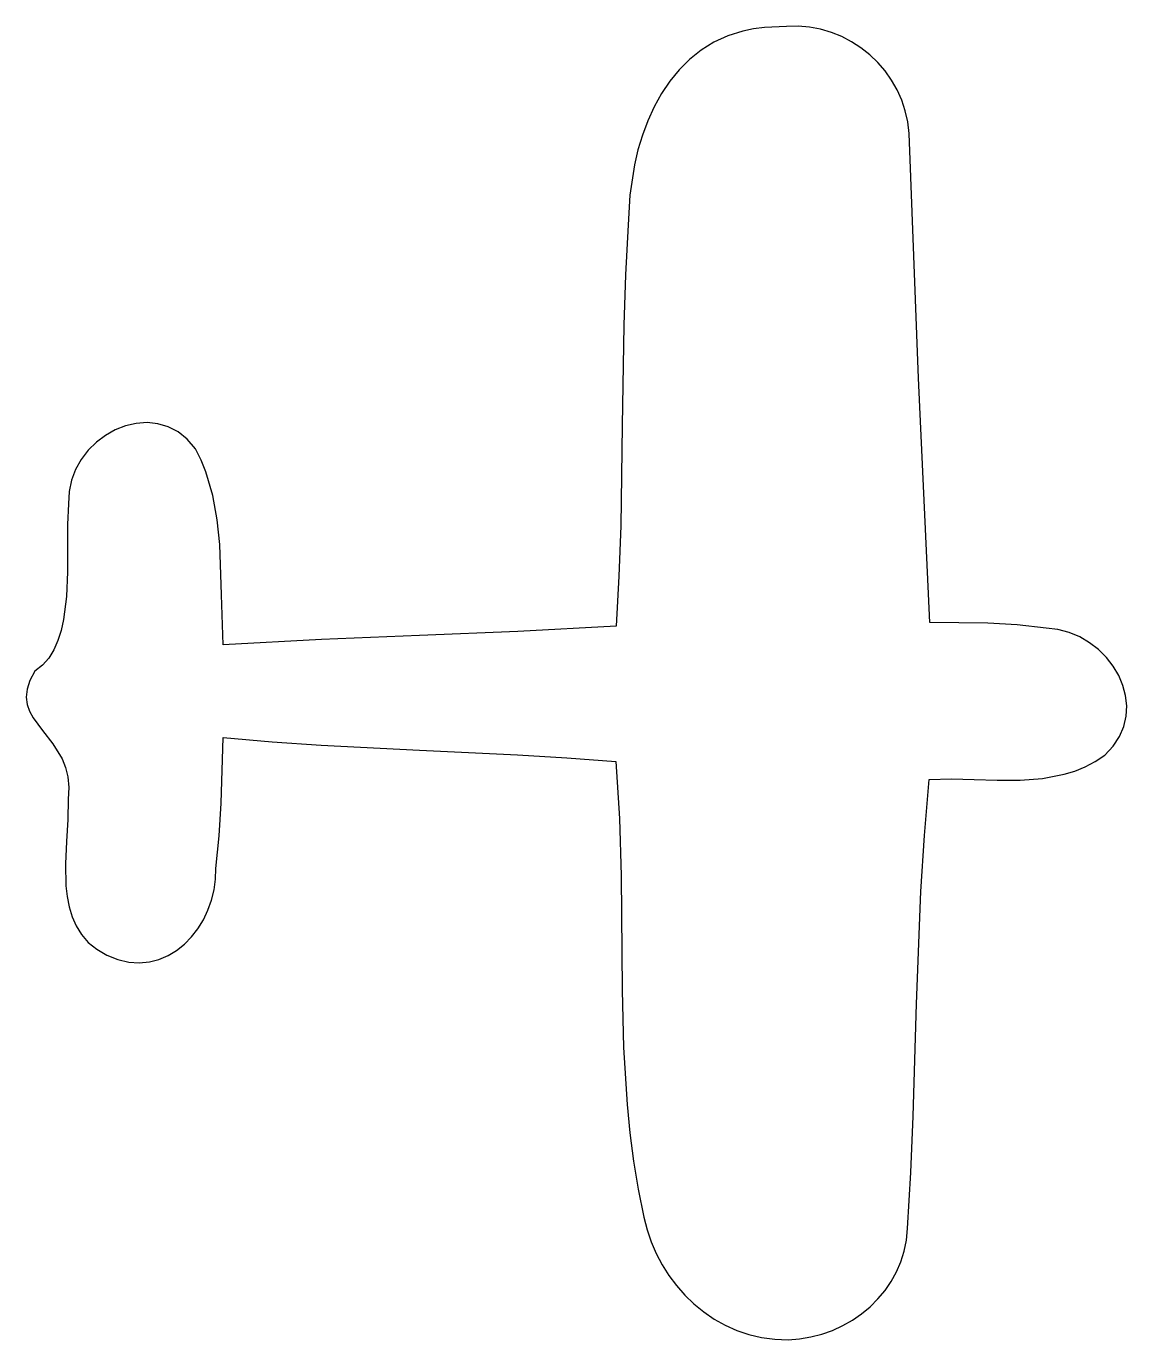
# Model space of a CAD drawing. Header units: metres. Extents: x -51 to 51, y -61 to 61.
import ezdxf

# ---------------------------------------------------------------- set-up
doc = ezdxf.new("R2010")
doc.units = ezdxf.units.M

msp = doc.modelspace()

# ---------------------------------------------------------------- linework, layer by layer
for p, q in [((14.053, 60.105), (12.7626, 59.5075)), ((15.4562, 60.5548), (14.053, 60.105)), ((16.4562, 60.764), (15.4562, 60.5548)), ((17.4705, 60.8888), (16.4562, 60.764)), ((19.514, 60.962), (17.4705, 60.8888)), ((20.5907, 60.9964), (19.514, 60.962)), ((21.6489, 60.9157), (20.5907, 60.9964)), ((22.682, 60.7259), (21.6489, 60.9157)), ((23.6837, 60.433), (22.682, 60.7259)), ((24.6474, 60.0428), (23.6837, 60.433)), ((25.5669, 59.5614), (24.6474, 60.0428)), ((11.5818, 58.7746), (10.5075, 57.9187)), ((12.7626, 59.5075), (11.5818, 58.7746)), ((26.4354, 58.9947), (25.5669, 59.5614)), ((27.2468, 58.3488), (26.4354, 58.9947)), ((10.5075, 57.9187), (9.53676, 56.9522)), ((27.9944, 57.6294), (27.2468, 58.3488)), ((28.6718, 56.8427), (27.9944, 57.6294)), ((9.53676, 56.9522), (8.6664, 55.8875)), ((29.2727, 55.9946), (28.6718, 56.8427)), ((8.6664, 55.8875), (7.89336, 54.7368)), ((29.7904, 55.091), (29.2727, 55.9946)), ((30.2187, 54.1379), (29.7904, 55.091)), ((7.89336, 54.7368), (7.21457, 53.5126)), ((30.551, 53.1413), (30.2187, 54.1379)), ((7.21457, 53.5126), (6.62697, 52.2273)), ((30.7808, 52.1071), (30.551, 53.1413)), ((6.62697, 52.2273), (6.12749, 50.8931)), ((30.9018, 51.0413), (30.7808, 52.1071)), ((6.12749, 50.8931), (5.71303, 49.5225)), ((31.7905, 28.3237), (30.9018, 51.0413)), ((5.71303, 49.5225), (5.38054, 48.1278)), ((5.38054, 48.1278), (4.94913, 45.3157)), ((4.94913, 45.3157), (4.80869, 42.5557)), ((4.80869, 42.5557), (4.55695, 37.8989)), ((4.55695, 37.8989), (4.40294, 33.2385)), ((4.40294, 33.2385), (4.25616, 23.9117)), ((32.822, 5.60966), (31.7905, 28.3237)), ((-42.8635, 23.5015), (-43.775, 22.99)), ((-41.9031, 23.8785), (-42.8635, 23.5015)), ((-40.9126, 24.1092), (-41.9031, 23.8785)), ((-39.9111, 24.1815), (-40.9126, 24.1092)), ((-38.9175, 24.0834), (-39.9111, 24.1815)), ((-37.9507, 23.8029), (-38.9175, 24.0834)), ((-37.0298, 23.328), (-37.9507, 23.8029)), ((-36.1735, 22.6468), (-37.0298, 23.328)), ((4.25616, 23.9117), (4.10454, 14.5859)), ((-44.6186, 22.3562), (-45.3753, 21.6119)), ((-43.775, 22.99), (-44.6186, 22.3562)), ((-35.401, 21.7472), (-36.1735, 22.6468)), ((-46.0262, 20.7693), (-46.5523, 19.8403)), ((-45.3753, 21.6119), (-46.0262, 20.7693)), ((-34.8865, 20.6964), (-35.401, 21.7472)), ((-46.5523, 19.8403), (-46.9348, 18.8369)), ((-34.4535, 19.6236), (-34.8865, 20.6964)), ((-33.8026, 17.4207), (-34.4535, 19.6236)), ((-46.9348, 18.8369), (-47.1546, 17.7711)), ((-47.1546, 17.7711), (-47.1927, 16.655)), ((-33.3894, 15.1565), (-33.8026, 17.4207)), ((-47.1927, 16.655), (-47.2898, 14.7297)), ((-47.2898, 14.7297), (-47.3087, 10.3162)), ((-33.1553, 12.8487), (-33.3894, 15.1565)), ((4.10454, 14.5859), (3.94446, 9.92664)), ((-32.9894, 8.17339), (-33.1553, 12.8487)), ((-47.3087, 10.3162), (-47.4019, 8.04724)), ((3.94446, 9.92664), (3.68422, 5.27156)), ((-47.4019, 8.04724), (-47.665, 5.88295)), ((-32.8354, 3.53723), (-32.9894, 8.17339)), ((-47.665, 5.88295), (-47.8871, 4.8743)), ((3.68422, 5.27156), (-5.44281, 4.77884)), ((38.2381, 5.55901), (32.822, 5.60966)), ((40.9406, 5.40787), (38.2381, 5.55901)), ((43.6321, 5.10637), (40.9406, 5.40787)), ((44.7344, 4.9715), (43.6321, 5.10637)), ((45.784, 4.68874), (44.7344, 4.9715)), ((-48.1839, 3.93292), (-48.5659, 3.07251)), ((-47.8871, 4.8743), (-48.1839, 3.93292)), ((-23.7095, 4.05016), (-32.8354, 3.53723)), ((-14.5764, 4.41786), (-23.7095, 4.05016)), ((-5.44281, 4.77884), (-14.5764, 4.41786)), ((46.7704, 4.27251), (45.784, 4.68874)), ((47.6833, 3.73729), (46.7704, 4.27251)), ((48.512, 3.09755), (47.6833, 3.73729)), ((-48.5659, 3.07251), (-49.0441, 2.30678)), ((49.2461, 2.36774), (48.512, 3.09755)), ((-49.6289, 1.6494), (-50.3313, 1.11411)), ((-49.0441, 2.30678), (-49.6289, 1.6494)), ((49.8752, 1.56232), (49.2461, 2.36774)), ((50.3887, 0.69576), (49.8752, 1.56232)), ((-50.8017, 0.22798), (-51.0595, -0.57405)), ((-50.3313, 1.11411), (-50.8017, 0.22798)), ((50.7762, -0.21748), (50.3887, 0.69576)), ((-51.0595, -0.57405), (-51.1312, -1.306)), ((51.0272, -1.16295), (50.7762, -0.21748)), ((51.1312, -2.12617), (51.0272, -1.16295)), ((-51.1312, -1.306), (-51.0435, -1.98177)), ((-51.0435, -1.98177), (-50.823, -2.61534)), ((51.0778, -3.0927), (51.1312, -2.12617)), ((-50.823, -2.61534), (-50.4964, -3.22066)), ((-50.4964, -3.22066), (-49.6311, -4.40227)), ((50.8564, -4.04807), (51.0778, -3.0927)), ((-49.6311, -4.40227), (-48.6604, -5.63821)), ((50.4566, -4.9778), (50.8564, -4.04807)), ((-48.6604, -5.63821), (-47.7975, -7.04008)), ((-33.0226, -11.1534), (-32.8392, -5.06819)), ((-32.8392, -5.06819), (-28.286, -5.4628)), ((-28.286, -5.4628), (-23.7271, -5.76918)), ((-23.7271, -5.76918), (-14.5993, -6.22783)), ((49.0799, -6.70258), (49.8679, -5.86746)), ((49.8679, -5.86746), (50.4566, -4.9778)), ((-47.7975, -7.04008), (-47.473, -7.83812)), ((-14.5993, -6.22783), (-5.47005, -6.66528)), ((-5.47005, -6.66528), (-0.90935, -6.94519)), ((-0.90935, -6.94519), (3.64633, -7.30273)), ((3.64633, -7.30273), (3.99852, -12.5937)), ((47.2603, -7.78487), (48.1861, -7.29744)), ((48.1861, -7.29744), (49.0799, -6.70258)), ((-47.473, -7.83812), (-47.2552, -8.71948)), ((43.3025, -8.86142), (45.3258, -8.47769)), ((45.3258, -8.47769), (46.3058, -8.17494)), ((46.3058, -8.17494), (47.2603, -7.78487)), ((-47.2552, -8.71948), (-47.1709, -9.69812)), ((-47.1709, -9.69812), (-47.2466, -10.788)), ((32.3295, -14.1602), (32.7653, -8.95734)), ((32.7653, -8.95734), (34.8419, -8.91321)), ((34.8419, -8.91321), (36.9601, -8.96196)), ((36.9601, -8.96196), (39.0936, -9.02315)), ((39.0936, -9.02315), (41.2164, -9.01645)), ((41.2164, -9.01645), (43.3025, -8.86142)), ((-47.2466, -10.788), (-47.2679, -12.6865)), ((-33.202, -14.1907), (-33.0226, -11.1534)), ((-47.2679, -12.6865), (-47.3838, -14.7115)), ((3.99852, -12.5937), (4.15164, -17.9032)), ((-33.5295, -17.2165), (-33.202, -14.1907)), ((32.0119, -19.3708), (32.3295, -14.1602)), ((-47.3838, -14.7115), (-47.4793, -16.7873)), ((-47.4793, -16.7873), (-47.4399, -18.8384)), ((-33.6801, -19.2112), (-33.5497, -18.2196)), ((-33.5497, -18.2196), (-33.5295, -17.2165)), ((4.15164, -17.9032), (4.24464, -28.5406)), ((-47.4399, -18.8384), (-47.3337, -19.8312)), ((-33.9146, -20.1796), (-33.6801, -19.2112)), ((31.6013, -29.8063), (32.0119, -19.3708)), ((-47.3337, -19.8312), (-47.1507, -20.7894)), ((-34.2469, -21.1129), (-33.9146, -20.1796)), ((-47.1507, -20.7894), (-46.8766, -21.7038)), ((-46.8766, -21.7038), (-46.4971, -22.5647)), ((-34.671, -21.9994), (-34.2469, -21.1129)), ((-46.4971, -22.5647), (-45.9977, -23.3629)), ((-35.77, -23.5848), (-35.1808, -22.8273)), ((-35.1808, -22.8273), (-34.671, -21.9994)), ((-45.9977, -23.3629), (-45.3642, -24.0888)), ((-45.3642, -24.0888), (-44.5823, -24.7331)), ((-37.1625, -24.8412), (-36.4326, -24.26)), ((-36.4326, -24.26), (-35.77, -23.5848)), ((-44.5823, -24.7331), (-43.6375, -25.2862)), ((-43.6375, -25.2862), (-42.6091, -25.6934)), ((-38.7992, -25.6743), (-37.9533, -25.3166)), ((-37.9533, -25.3166), (-37.1625, -24.8412)), ((-42.6091, -25.6934), (-41.6049, -25.924)), ((-41.6049, -25.924), (-40.6311, -25.9899)), ((-40.6311, -25.9899), (-39.6938, -25.9027)), ((-39.6938, -25.9027), (-38.7992, -25.6743)), ((4.24464, -28.5406), (4.37646, -33.8497)), ((31.2723, -40.246), (31.6013, -29.8063)), ((4.37646, -33.8497), (4.69318, -39.1399)), ((4.69318, -39.1399), (4.95084, -41.7749)), ((31.057, -45.4619), (31.2723, -40.246)), ((4.95084, -41.7749), (5.29073, -44.4017)), ((5.29073, -44.4017), (5.72481, -47.0191)), ((30.7642, -50.6723), (31.057, -45.4619)), ((5.72481, -47.0191), (6.26511, -49.6259)), ((6.26511, -49.6259), (6.55925, -50.7749)), ((6.55925, -50.7749), (6.94278, -51.896)), ((30.6668, -51.7353), (30.7642, -50.6723)), ((6.94278, -51.896), (7.41208, -52.9827)), ((30.4602, -52.7624), (30.6668, -51.7353)), ((7.41208, -52.9827), (7.96352, -54.0283)), ((30.1506, -53.7493), (30.4602, -52.7624)), ((7.96352, -54.0283), (8.59348, -55.0265)), ((29.2483, -55.5854), (29.7445, -54.6917)), ((29.7445, -54.6917), (30.1506, -53.7493)), ((8.59348, -55.0265), (9.29836, -55.9705)), ((9.29836, -55.9705), (10.0745, -56.8539)), ((28.6684, -56.4263), (29.2483, -55.5854)), ((10.0745, -56.8539), (10.9184, -57.6702)), ((27.283, -57.9324), (28.0112, -57.21)), ((28.0112, -57.21), (28.6684, -56.4263)), ((10.9184, -57.6702), (11.8262, -58.4127)), ((11.8262, -58.4127), (12.7945, -59.075)), ((26.4903, -58.5893), (27.283, -57.9324)), ((12.7945, -59.075), (13.8196, -59.6504)), ((13.8196, -59.6504), (14.8979, -60.1325)), ((23.7886, -60.1241), (24.7367, -59.6893)), ((24.7367, -59.6893), (25.6394, -59.1763)), ((25.6394, -59.1763), (26.4903, -58.5893)), ((14.8979, -60.1325), (16.0258, -60.5147)), ((16.0258, -60.5147), (17.1996, -60.7904)), ((17.1996, -60.7904), (18.4157, -60.9532)), ((18.4157, -60.9532), (19.6705, -60.9964)), ((19.6705, -60.9964), (20.7361, -60.9168)), ((20.7361, -60.9168), (21.782, -60.7421)), ((21.782, -60.7421), (22.8016, -60.4765)), ((22.8016, -60.4765), (23.7886, -60.1241))]:
    msp.add_line(p, q)

doc.saveas('drawing.dxf')
